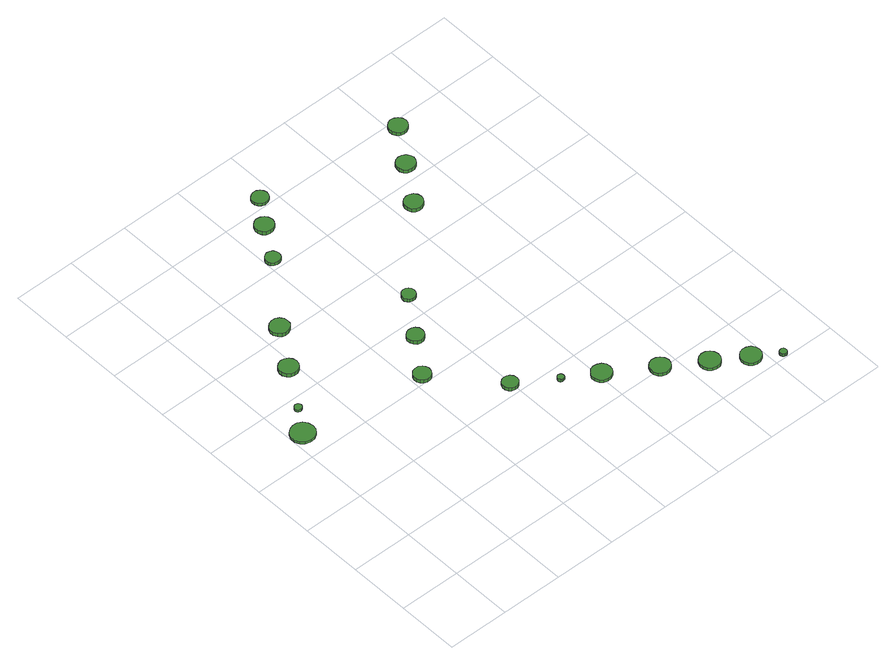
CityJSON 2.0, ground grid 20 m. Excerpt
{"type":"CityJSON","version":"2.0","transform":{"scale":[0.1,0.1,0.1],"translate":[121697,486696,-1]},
"CityObjects":{
"tree1":{"type":"SolitaryVegetationObject","attributes":{"function":"something"},"geometry":[{"type":"MultiSurface","lod":"1","boundaries":[[[0,1,2,3,4,5,6,7,8,9,10,11,12,13,14]],[[15,16,17,18,19,20,21,22,23,24,25,26,27,28,29]],[[0,29,28,1]],[[1,28,27,2]],[[2,27,26,3]],[[3,26,25,4]],[[4,25,24,5]],[[5,24,23,6]],[[6,23,22,7]],[[7,22,21,8]],[[8,21,20,9]],[[9,20,19,10]],[[10,19,18,11]],[[11,18,17,12]],[[12,17,16,13]],[[13,16,15,14]],[[14,15,29,0]]]}]},
"tree2":{"type":"SolitaryVegetationObject","attributes":{"function":"something"},"geometry":[{"type":"MultiSurface","lod":"1","boundaries":[[[30,31,32,33,34,35,36,37,38,39,40,41,42,43,44]],[[45,46,47,48,49,50,51,52,53,54,55,56,57,58,59]],[[30,59,58,31]],[[31,58,57,32]],[[32,57,56,33]],[[33,56,55,34]],[[34,55,54,35]],[[35,54,53,36]],[[36,53,52,37]],[[37,52,51,38]],[[38,51,50,39]],[[39,50,49,40]],[[40,49,48,41]],[[41,48,47,42]],[[42,47,46,43]],[[43,46,45,44]],[[44,45,59,30]]]}]},
"tree3":{"type":"SolitaryVegetationObject","attributes":{"function":"something"},"geometry":[{"type":"MultiSurface","lod":"1","boundaries":[[[60,61,62,63,64,65,66,67,68,69,70,71,72,73,74]],[[75,76,77,78,79,80,81,82,83,84,85,86,87,88,89]],[[60,89,88,61]],[[61,88,87,62]],[[62,87,86,63]],[[63,86,85,64]],[[64,85,84,65]],[[65,84,83,66]],[[66,83,82,67]],[[67,82,81,68]],[[68,81,80,69]],[[69,80,79,70]],[[70,79,78,71]],[[71,78,77,72]],[[72,77,76,73]],[[73,76,75,74]],[[74,75,89,60]]]}]},
"tree4":{"type":"SolitaryVegetationObject","attributes":{"function":"something"},"geometry":[{"type":"MultiSurface","lod":"1","boundaries":[[[90,91,92,93,94,95,96,97,98,99,100,101,102,103,104]],[[105,106,107,108,109,110,111,112,113,114,115,116,117,118,119]],[[90,119,118,91]],[[91,118,117,92]],[[92,117,116,93]],[[93,116,115,94]],[[94,115,114,95]],[[95,114,113,96]],[[96,113,112,97]],[[97,112,111,98]],[[98,111,110,99]],[[99,110,109,100]],[[100,109,108,101]],[[101,108,107,102]],[[102,107,106,103]],[[103,106,105,104]],[[104,105,119,90]]]}]},
"tree5":{"type":"SolitaryVegetationObject","attributes":{"function":"something"},"geometry":[{"type":"MultiSurface","lod":"1","boundaries":[[[120,121,122,123,124,125,126,127,128,129,130,131,132,133,134]],[[135,136,137,138,139,140,141,142,143,144,145,146,147,148,149]],[[120,149,148,121]],[[121,148,147,122]],[[122,147,146,123]],[[123,146,145,124]],[[124,145,144,125]],[[125,144,143,126]],[[126,143,142,127]],[[127,142,141,128]],[[128,141,140,129]],[[129,140,139,130]],[[130,139,138,131]],[[131,138,137,132]],[[132,137,136,133]],[[133,136,135,134]],[[134,135,149,120]]]}]},
"tree6":{"type":"SolitaryVegetationObject","attributes":{"function":"something"},"geometry":[{"type":"MultiSurface","lod":"1","boundaries":[[[150,151,152,153,154,155,156,157,158,159,160,161,162,163,164]],[[165,166,167,168,169,170,171,172,173,174,175,176,177,178,179]],[[150,179,178,151]],[[151,178,177,152]],[[152,177,176,153]],[[153,176,175,154]],[[154,175,174,155]],[[155,174,173,156]],[[156,173,172,157]],[[157,172,171,158]],[[158,171,170,159]],[[159,170,169,160]],[[160,169,168,161]],[[161,168,167,162]],[[162,167,166,163]],[[163,166,165,164]],[[164,165,179,150]]]}]},
"tree7":{"type":"SolitaryVegetationObject","attributes":{"function":"something"},"geometry":[{"type":"MultiSurface","lod":"1","boundaries":[[[180,181,182,183,184,185,186,187,188,189,190,191,192,193,194]],[[195,196,197,198,199,200,201,202,203,204,205,206,207,208,209]],[[180,209,208,181]],[[181,208,207,182]],[[182,207,206,183]],[[183,206,205,184]],[[184,205,204,185]],[[185,204,203,186]],[[186,203,202,187]],[[187,202,201,188]],[[188,201,200,189]],[[189,200,199,190]],[[190,199,198,191]],[[191,198,197,192]],[[192,197,196,193]],[[193,196,195,194]],[[194,195,209,180]]]}]},
"tree8":{"type":"SolitaryVegetationObject","attributes":{"function":"something"},"geometry":[{"type":"MultiSurface","lod":"1","boundaries":[[[210,211,212,213,214,215,216,217,218,219,220,221,222,223,224]],[[225,226,227,228,229,230,231,232,233,234,235,236,237,238,239]],[[210,239,238,211]],[[211,238,237,212]],[[212,237,236,213]],[[213,236,235,214]],[[214,235,234,215]],[[215,234,233,216]],[[216,233,232,217]],[[217,232,231,218]],[[218,231,230,219]],[[219,230,229,220]],[[220,229,228,221]],[[221,228,227,222]],[[222,227,226,223]],[[223,226,225,224]],[[224,225,239,210]]]}]},
"tree9":{"type":"SolitaryVegetationObject","attributes":{"function":"something"},"geometry":[{"type":"MultiSurface","lod":"1","boundaries":[[[240,241,242,243,244,245,246,247,248,249,250,251,252,253,254]],[[255,256,257,258,259,260,261,262,263,264,265,266,267,268,269]],[[240,269,268,241]],[[241,268,267,242]],[[242,267,266,243]],[[243,266,265,244]],[[244,265,264,245]],[[245,264,263,246]],[[246,263,262,247]],[[247,262,261,248]],[[248,261,260,249]],[[249,260,259,250]],[[250,259,258,251]],[[251,258,257,252]],[[252,257,256,253]],[[253,256,255,254]],[[254,255,269,240]]]}]},
"tree10":{"type":"SolitaryVegetationObject","attributes":{"function":"something"},"geometry":[{"type":"MultiSurface","lod":"1","boundaries":[[[270,271,272,273,274,275,276,277,278,279,280,281,282,283,284]],[[285,286,287,288,289,290,291,292,293,294,295,296,297,298,299]],[[270,299,298,271]],[[271,298,297,272]],[[272,297,296,273]],[[273,296,295,274]],[[274,295,294,275]],[[275,294,293,276]],[[276,293,292,277]],[[277,292,291,278]],[[278,291,290,279]],[[279,290,289,280]],[[280,289,288,281]],[[281,288,287,282]],[[282,287,286,283]],[[283,286,285,284]],[[284,285,299,270]]]}]},
"tree11":{"type":"SolitaryVegetationObject","attributes":{"function":"something"},"geometry":[{"type":"MultiSurface","lod":"1","boundaries":[[[300,301,302,303,304,305,306,307,308,309,310,311,312,313,314]],[[315,316,317,318,319,320,321,322,323,324,325,326,327,328,329]],[[300,329,328,301]],[[301,328,327,302]],[[302,327,326,303]],[[303,326,325,304]],[[304,325,324,305]],[[305,324,323,306]],[[306,323,322,307]],[[307,322,321,308]],[[308,321,320,309]],[[309,320,319,310]],[[310,319,318,311]],[[311,318,317,312]],[[312,317,316,313]],[[313,316,315,314]],[[314,315,329,300]]]}]},
"tree12":{"type":"SolitaryVegetationObject","attributes":{"function":"something"},"geometry":[{"type":"MultiSurface","lod":"1","boundaries":[[[330,331,332,333,334,335,336,337,338,339,340,341,342,343,344]],[[345,346,347,348,349,350,351,352,353,354,355,356,357,358,359]],[[330,359,358,331]],[[331,358,357,332]],[[332,357,356,333]],[[333,356,355,334]],[[334,355,354,335]],[[335,354,353,336]],[[336,353,352,337]],[[337,352,351,338]],[[338,351,350,339]],[[339,350,349,340]],[[340,349,348,341]],[[341,348,347,342]],[[342,347,346,343]],[[343,346,345,344]],[[344,345,359,330]]]}]},
"tree13":{"type":"SolitaryVegetationObject","attributes":{"function":"something"},"geometry":[{"type":"MultiSurface","lod":"1","boundaries":[[[360,361,362,363,364,365,366,367,368,369,370,371,372,373,374]],[[375,376,377,378,379,380,381,382,383,384,385,386,387,388,389]],[[360,389,388,361]],[[361,388,387,362]],[[362,387,386,363]],[[363,386,385,364]],[[364,385,384,365]],[[365,384,383,366]],[[366,383,382,367]],[[367,382,381,368]],[[368,381,380,369]],[[369,380,379,370]],[[370,379,378,371]],[[371,378,377,372]],[[372,377,376,373]],[[373,376,375,374]],[[374,375,389,360]]]}]},
"tree14":{"type":"SolitaryVegetationObject","attributes":{"function":"something"},"geometry":[{"type":"MultiSurface","lod":"1","boundaries":[[[390,391,392,393,394,395,396,397,398,399,400,401,402,403,404]],[[405,406,407,408,409,410,411,412,413,414,415,416,417,418,419]],[[390,419,418,391]],[[391,418,417,392]],[[392,417,416,393]],[[393,416,415,394]],[[394,415,414,395]],[[395,414,413,396]],[[396,413,412,397]],[[397,412,411,398]],[[398,411,410,399]],[[399,410,409,400]],[[400,409,408,401]],[[401,408,407,402]],[[402,407,406,403]],[[403,406,405,404]],[[404,405,419,390]]]}]},
"tree15":{"type":"SolitaryVegetationObject","attributes":{"function":"something"},"geometry":[{"type":"MultiSurface","lod":"1","boundaries":[[[420,421,422,423,424,425,426,427,428,429,430,431,432,433,434]],[[435,436,437,438,439,440,441,442,443,444,445,446,447,448,449]],[[420,449,448,421]],[[421,448,447,422]],[[422,447,446,423]],[[423,446,445,424]],[[424,445,444,425]],[[425,444,443,426]],[[426,443,442,427]],[[427,442,441,428]],[[428,441,440,429]],[[429,440,439,430]],[[430,439,438,431]],[[431,438,437,432]],[[432,437,436,433]],[[433,436,435,434]],[[434,435,449,420]]]}]},
"tree16":{"type":"SolitaryVegetationObject","attributes":{"function":"something"},"geometry":[{"type":"MultiSurface","lod":"1","boundaries":[[[450,451,452,453,454,455,456,457,458,459,460,461,462,463,464]],[[465,466,467,468,469,470,471,472,473,474,475,476,477,478,479]],[[450,479,478,451]],[[451,478,477,452]],[[452,477,476,453]],[[453,476,475,454]],[[454,475,474,455]],[[455,474,473,456]],[[456,473,472,457]],[[457,472,471,458]],[[458,471,470,459]],[[459,470,469,460]],[[460,469,468,461]],[[461,468,467,462]],[[462,467,466,463]],[[463,466,465,464]],[[464,465,479,450]]]}]},
"tree17":{"type":"SolitaryVegetationObject","attributes":{"function":"something"},"geometry":[{"type":"MultiSurface","lod":"1","boundaries":[[[480,481,482,483,484,485,486,487,488,489,490,491,492,493,494]],[[495,496,497,498,499,500,501,502,503,504,505,506,507,508,509]],[[480,509,508,481]],[[481,508,507,482]],[[482,507,506,483]],[[483,506,505,484]],[[484,505,504,485]],[[485,504,503,486]],[[486,503,502,487]],[[487,502,501,488]],[[488,501,500,489]],[[489,500,499,490]],[[490,499,498,491]],[[491,498,497,492]],[[492,497,496,493]],[[493,496,495,494]],[[494,495,509,480]]]}]},
"tree18":{"type":"SolitaryVegetationObject","attributes":{"function":"something"},"geometry":[{"type":"MultiSurface","lod":"1","boundaries":[[[510,511,512,513,514,515,516,517,518,519,520,521,522,523,524]],[[525,526,527,528,529,530,531,532,533,534,535,536,537,538,539]],[[510,539,538,511]],[[511,538,537,512]],[[512,537,536,513]],[[513,536,535,514]],[[514,535,534,515]],[[515,534,533,516]],[[516,533,532,517]],[[517,532,531,518]],[[518,531,530,519]],[[519,530,529,520]],[[520,529,528,521]],[[521,528,527,522]],[[522,527,526,523]],[[523,526,525,524]],[[524,525,539,510]]]}]},
"tree19":{"type":"SolitaryVegetationObject","attributes":{"function":"something"},"geometry":[{"type":"MultiSurface","lod":"1","boundaries":[[[540,541,542,543,544,545,546,547,548,549,550,551,552,553,554]],[[555,556,557,558,559,560,561,562,563,564,565,566,567,568,569]],[[540,569,568,541]],[[541,568,567,542]],[[542,567,566,543]],[[543,566,565,544]],[[544,565,564,545]],[[545,564,563,546]],[[546,563,562,547]],[[547,562,561,548]],[[548,561,560,549]],[[549,560,559,550]],[[550,559,558,551]],[[551,558,557,552]],[[552,557,556,553]],[[553,556,555,554]],[[554,555,569,540]]]}]},
"tree20":{"type":"SolitaryVegetationObject","attributes":{"function":"something"},"geometry":[{"type":"MultiSurface","lod":"1","boundaries":[[[570,571,572,573,574,575,576,577,578,579,580,581,582,583,584]],[[585,586,587,588,589,590,591,592,593,594,595,596,597,598,599]],[[570,599,598,571]],[[571,598,597,572]],[[572,597,596,573]],[[573,596,595,574]],[[574,595,594,575]],[[575,594,593,576]],[[576,593,592,577]],[[577,592,591,578]],[[578,591,590,579]],[[579,590,589,580]],[[580,589,588,581]],[[581,588,587,582]],[[582,587,586,583]],[[583,586,585,584]],[[584,585,599,570]]]}]}
},
"vertices":[
[78,683,16],[74,699,16],[65,712,16],[51,720,16],[35,721,16],[20,716,16],[8,706,16],[1,691,16],[1,675,16],[8,660,16],[20,650,16],[35,645,16],[51,646,16],[65,654,16],[74,667,16],[74,667,8],[65,654,8],[51,646,8],[35,645,8],[20,650,8],[8,660,8],[1,675,8],[1,691,8],[8,706,8],[20,716,8],[35,721,8],[51,720,8],[65,712,8],[74,699,8],[78,683,8],
[106,763,17],[105,768,17],[102,772,17],[98,774,17],[93,775,17],[88,773,17],[84,770,17],[82,765,17],[82,760,17],[84,756,17],[88,752,17],[93,751,17],[98,751,17],[102,754,17],[105,758,17],[105,758,8],[102,754,8],[98,751,8],[93,751,8],[88,752,8],[84,756,8],[82,760,8],[82,765,8],[84,770,8],[88,773,8],[93,775,8],[98,774,8],[102,772,8],[105,768,8],[106,763,8],
[207,894,21],[204,906,21],[197,916,21],[185,923,21],[173,924,21],[161,920,21],[151,912,21],[146,900,21],[146,887,21],[151,875,21],[161,867,21],[173,863,21],[185,864,21],[197,871,21],[204,881,21],[204,881,8],[197,871,8],[185,864,8],[173,863,8],[161,867,8],[151,875,8],[146,887,8],[146,900,8],[151,912,8],[161,920,8],[173,924,8],[185,923,8],[197,916,8],[204,906,8],[207,894,8],
[287,1020,28],[285,1032,28],[277,1043,28],[266,1049,28],[253,1050,28],[241,1046,28],[232,1038,28],[226,1026,28],[226,1013,28],[232,1002,28],[241,993,28],[253,989,28],[266,991,28],[277,997,28],[285,1007,28],[285,1007,15],[277,997,15],[266,991,15],[253,989,15],[241,993,15],[232,1002,15],[226,1013,15],[226,1026,15],[232,1038,15],[241,1046,15],[253,1050,15],[266,1049,15],[277,1043,15],[285,1032,15],[287,1020,15],
[463,626,19],[460,637,19],[454,646,19],[444,652,19],[432,653,19],[421,650,19],[413,642,19],[408,632,19],[408,620,19],[413,610,19],[421,602,19],[432,598,19],[444,600,19],[454,605,19],[460,615,19],[460,615,7],[454,605,7],[444,600,7],[432,598,7],[421,602,7],[413,610,7],[408,620,7],[408,632,7],[413,642,7],[421,650,7],[432,653,7],[444,652,7],[454,646,7],[460,637,7],[463,626,7],
[620,437,19],[618,447,19],[611,456,19],[602,461,19],[592,462,19],[582,459,19],[574,452,19],[570,442,19],[570,431,19],[574,422,19],[582,415,19],[592,412,19],[602,413,19],[611,418,19],[618,426,19],[618,426,8],[611,418,8],[602,413,8],[592,412,8],[582,415,8],[574,422,8],[570,431,8],[570,442,8],[574,452,8],[582,459,8],[592,462,8],[602,461,8],[611,456,8],[618,447,8],[620,437,8],
[547,748,20],[545,759,20],[538,768,20],[529,773,20],[518,774,20],[507,771,20],[499,763,20],[494,753,20],[494,742,20],[499,732,20],[507,724,20],[518,721,20],[529,722,20],[538,728,20],[545,737,20],[545,737,7],[538,728,7],[529,722,7],[518,721,7],[507,724,7],[499,732,7],[494,742,7],[494,753,7],[499,763,7],[507,771,7],[518,774,7],[529,773,7],[538,768,7],[545,759,7],[547,748,7],
[441,1227,30],[439,1236,30],[434,1244,30],[425,1249,30],[416,1250,30],[406,1247,30],[399,1241,30],[395,1232,30],[395,1222,30],[399,1213,30],[406,1207,30],[416,1204,30],[425,1205,30],[434,1209,30],[439,1217,30],[439,1217,18],[434,1209,18],[425,1205,18],[416,1204,18],[406,1207,18],[399,1213,18],[395,1222,18],[395,1232,18],[399,1241,18],[406,1247,18],[416,1250,18],[425,1249,18],[434,1244,18],[439,1236,18],[441,1227,18],
[723,357,19],[722,361,19],[720,365,19],[716,367,19],[711,368,19],[707,366,19],[704,363,19],[702,359,19],[702,355,19],[704,351,19],[707,348,19],[711,346,19],[716,347,19],[720,349,19],[722,353,19],[722,353,8],[720,349,8],[716,347,8],[711,346,8],[707,348,8],[704,351,8],[702,355,8],[702,359,8],[704,363,8],[707,366,8],[711,368,8],[716,367,8],[720,365,8],[722,361,8],[723,357,8],
[630,874,23],[628,883,23],[623,890,23],[615,895,23],[606,896,23],[597,893,23],[591,887,23],[587,878,23],[587,869,23],[591,861,23],[597,855,23],[606,852,23],[615,853,23],[623,858,23],[628,865,23],[628,865,11],[623,858,11],[615,853,11],[606,852,11],[597,855,11],[591,861,11],[587,869,11],[587,878,11],[591,887,11],[597,893,11],[606,896,11],[615,895,11],[623,890,11],[628,883,11],[630,874,11],
[520,1342,21],[517,1354,21],[510,1364,21],[499,1370,21],[487,1372,21],[475,1368,21],[466,1360,21],[461,1348,21],[461,1336,21],[466,1325,21],[475,1316,21],[487,1313,21],[499,1314,21],[510,1320,21],[517,1330,21],[517,1330,8],[510,1320,8],[499,1314,8],[487,1313,8],[475,1316,8],[466,1325,8],[461,1336,8],[461,1348,8],[466,1360,8],[475,1368,8],[487,1372,8],[499,1370,8],[510,1364,8],[517,1354,8],[520,1342,8],
[841,295,19],[839,308,19],[831,319,19],[819,325,19],[806,327,19],[793,323,19],[784,314,19],[778,302,19],[778,288,19],[784,276,19],[793,267,19],[806,263,19],[819,265,19],[831,271,19],[839,282,19],[839,282,8],[831,271,8],[819,265,8],[806,263,8],[793,267,8],[784,276,8],[778,288,8],[778,302,8],[784,314,8],[793,323,8],[806,327,8],[819,325,8],[831,319,8],[839,308,8],[841,295,8],
[581,1431,16],[578,1441,16],[572,1450,16],[562,1456,16],[551,1457,16],[541,1453,16],[533,1446,16],[528,1436,16],[528,1425,16],[533,1415,16],[541,1408,16],[551,1404,16],[562,1406,16],[572,1411,16],[578,1420,16],[578,1420,7],[572,1411,7],[562,1406,7],[551,1404,7],[541,1408,7],[533,1415,7],[528,1425,7],[528,1436,7],[533,1446,7],[541,1453,7],[551,1457,7],[562,1456,7],[572,1450,7],[578,1441,7],[581,1431,7],
[979,204,19],[976,217,19],[968,228,19],[957,234,19],[944,236,19],[931,232,19],[921,223,19],[916,211,19],[916,197,19],[921,185,19],[931,177,19],[944,172,19],[957,174,19],[968,180,19],[976,191,19],[976,191,8],[968,180,8],[957,174,8],[944,172,8],[931,177,8],[921,185,8],[916,197,8],[916,211,8],[921,223,8],[931,232,8],[944,236,8],[957,234,8],[968,228,8],[976,217,8],[979,204,8],
[1097,128,19],[1094,141,19],[1086,152,19],[1075,159,19],[1061,160,19],[1048,156,19],[1038,147,19],[1032,134,19],[1032,121,19],[1038,108,19],[1048,99,19],[1061,95,19],[1075,96,19],[1086,103,19],[1094,114,19],[1094,114,8],[1086,103,8],[1075,96,8],[1061,95,8],[1048,99,8],[1038,108,8],[1032,121,8],[1032,134,8],[1038,147,8],[1048,156,8],[1061,160,8],[1075,159,8],[1086,152,8],[1094,141,8],[1097,128,8],
[1194,65,19],[1191,78,19],[1183,89,19],[1171,95,19],[1158,97,19],[1145,93,19],[1135,84,19],[1130,71,19],[1130,58,19],[1135,46,19],[1145,37,19],[1158,32,19],[1171,34,19],[1183,41,19],[1191,51,19],[1191,51,8],[1183,41,8],[1171,34,8],[1158,32,8],[1145,37,8],[1135,46,8],[1130,58,8],[1130,71,8],[1135,84,8],[1145,93,8],[1158,97,8],[1171,95,8],[1183,89,8],[1191,78,8],[1194,65,8],
[885,1126,24],[882,1138,24],[875,1148,24],[864,1154,24],[852,1155,24],[840,1152,24],[831,1143,24],[826,1132,24],[826,1120,24],[831,1109,24],[840,1100,24],[852,1097,24],[864,1098,24],[875,1104,24],[882,1114,24],[882,1114,11],[875,1104,11],[864,1098,11],[852,1097,11],[840,1100,11],[831,1109,11],[826,1120,11],[826,1132,11],[831,1143,11],[840,1152,11],[852,1155,11],[864,1154,11],[875,1148,11],[882,1138,11],[885,1126,11],
[1248,14,19],[1248,19,19],[1245,22,19],[1241,25,19],[1236,25,19],[1232,24,19],[1228,21,19],[1226,16,19],[1226,12,19],[1228,8,19],[1232,4,19],[1236,3,19],[1241,3,19],[1245,6,19],[1248,10,19],[1248,10,8],[1245,6,8],[1241,3,8],[1236,3,8],[1232,4,8],[1228,8,8],[1226,12,8],[1226,16,8],[1228,21,8],[1232,24,8],[1236,25,8],[1241,25,8],[1245,22,8],[1248,19,8],[1248,14,8],
[971,1253,21],[968,1265,21],[961,1275,21],[950,1281,21],[938,1283,21],[926,1279,21],[917,1271,21],[912,1259,21],[912,1247,21],[917,1236,21],[926,1228,21],[938,1224,21],[950,1225,21],[961,1231,21],[968,1241,21],[968,1241,8],[961,1231,8],[950,1225,8],[938,1224,8],[926,1228,8],[917,1236,8],[912,1247,8],[912,1259,8],[917,1271,8],[926,1279,8],[938,1283,8],[950,1281,8],[961,1275,8],[968,1265,8],[971,1253,8],
[1051,1374,20],[1048,1386,20],[1041,1396,20],[1030,1402,20],[1018,1404,20],[1006,1400,20],[997,1391,20],[992,1380,20],[992,1368,20],[997,1357,20],[1006,1348,20],[1018,1345,20],[1030,1346,20],[1041,1352,20],[1048,1362,20],[1048,1362,8],[1041,1352,8],[1030,1346,8],[1018,1345,8],[1006,1348,8],[997,1357,8],[992,1368,8],[992,1380,8],[997,1391,8],[1006,1400,8],[1018,1404,8],[1030,1402,8],[1041,1396,8],[1048,1386,8],[1051,1374,8]
]}
